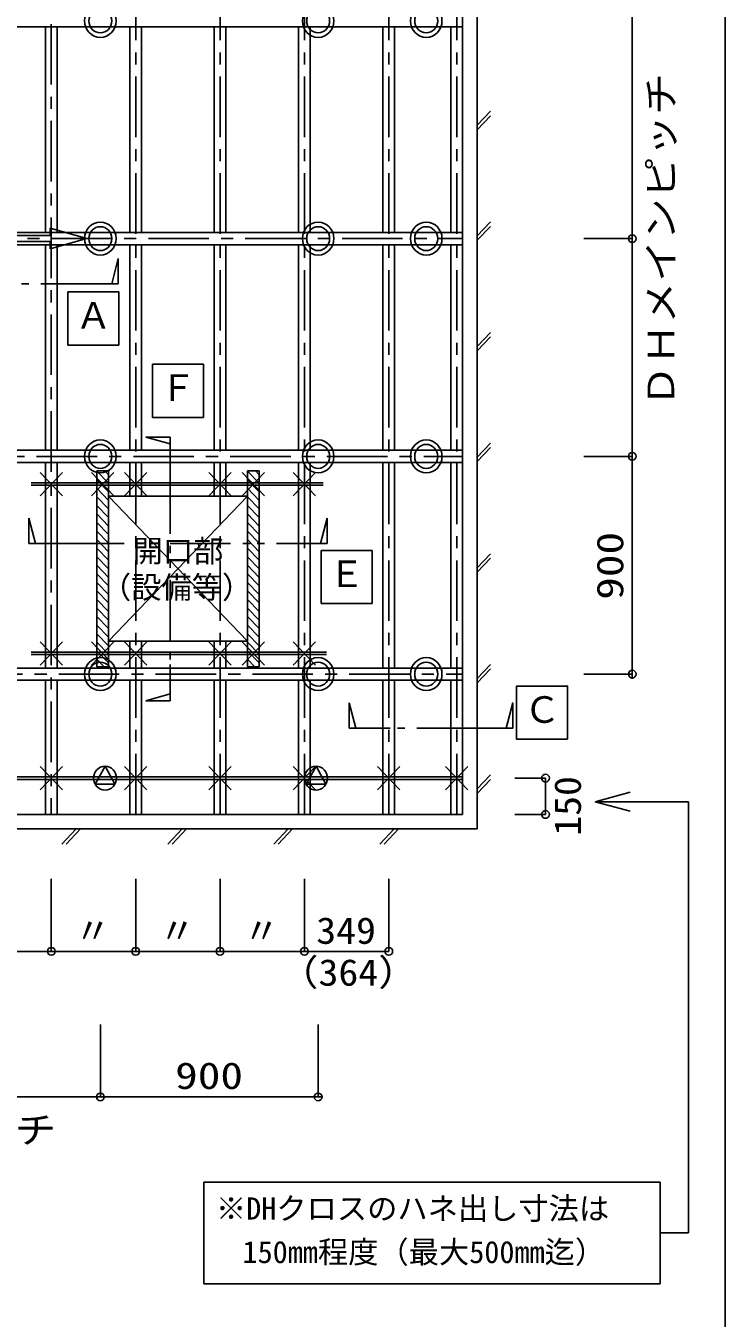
# Model space of a CAD drawing. Units: millimetres on the paper. Extents: x -204 to 206, y -141 to 144.
# Drawn here: x -122.5 to -64.7, y -27.1 to 79.7 of the extents above; entities that cross this region are included whole.
import ezdxf
from ezdxf.enums import TextEntityAlignment as Align

# ---------------------------------------------------------------- set-up
doc = ezdxf.new("R2010")
doc.units = ezdxf.units.MM
doc.linetypes.add('CHAIN1', pattern=[8, 5, -1, 1, -1])
doc.linetypes.add('DOUBLE_CHAIN1', pattern=[8.8, 5, -1, 0.6, -0.6, 0.6, -1])
for name, color, linetype in [('0-0_基本', 134, 'Continuous'), ('0-1_軸組', 134, 'Continuous'), ('0-2_インサート', 134, 'Continuous'), ('0-3_文字', 134, 'Continuous'), ('0-4_ブレース', 134, 'Continuous'), ('0-5_仕上', 134, 'Continuous'), ('F-1_レイアウト', 134, 'Continuous')]:
    doc.layers.add(name, color=color, linetype=linetype)
doc.styles.add('ＭＳ ゴシック', font='')
doc.styles.get('ＭＳ ゴシック').set_extended_font_data('MS Gothic')

msp = doc.modelspace()

# ---------------------------------------------------------------- linework, layer by layer
at = {"layer": '0-0_基本', "color": 2, "linetype": 'CHAIN1'}
for p, q in [((-113.421, 107.536), (-113.421, 14.536)), ((-106.448, 107.536), (-106.448, 14.536)), ((-99.475, 107.536), (-99.475, 14.536)), ((-92.502, 107.536), (-92.502, 14.536)), ((-86.889, 107.536), (-86.889, 14.536)), ((-120.394, 103.87), (-120.394, 14.536)), ((-160.368, 62.136), (-86.41, 62.136)), ((-177.609, 44.136), (-86.41, 44.136)), ((-191.771, 26.136), (-86.41, 26.136))]:
    msp.add_line(p, q, dxfattribs=at)
at = {"layer": '0-0_基本'}
for p, q in [((-86.41, 14.536), (-86.41, 107.536)), ((-85.21, 71.515), (-84.102, 72.672)), ((-85.21, 71.142), (-84.102, 72.299)), ((-85.21, 62.369), (-84.102, 63.526)), ((-85.21, 61.996), (-84.102, 63.153)), ((-85.21, 53.223), (-84.102, 54.38)), ((-85.21, 52.851), (-84.102, 54.008)), ((-85.21, 44.078), (-84.102, 45.235)), ((-85.21, 43.705), (-84.102, 44.862)), ((-121.316, 40.884), (-119.471, 42.811)), ((-121.316, 42.811), (-119.471, 40.884)), ((-117.071, 40.884), (-115.226, 42.811)), ((-117.071, 42.811), (-115.226, 40.884)), ((-114.343, 40.884), (-112.498, 42.811)), ((-114.343, 42.811), (-112.498, 40.884)), ((-107.37, 40.884), (-105.525, 42.811)), ((-107.37, 42.811), (-105.525, 40.884)), ((-104.619, 40.884), (-102.774, 42.811)), ((-104.619, 42.811), (-102.774, 40.884)), ((-100.397, 40.884), (-98.552, 42.811)), ((-100.397, 42.811), (-98.552, 40.884)), ((-122.048, 41.948), (-97.914, 41.948)), ((-122.048, 41.748), (-97.914, 41.748)), ((-85.21, 34.932), (-84.102, 36.089)), ((-85.21, 34.559), (-84.102, 35.716)), ((-122.048, 27.948), (-97.637, 27.948)), ((-121.316, 26.884), (-119.471, 28.811)), ((-121.316, 28.811), (-119.471, 26.884)), ((-117.071, 26.884), (-115.226, 28.811)), ((-117.071, 28.811), (-115.226, 26.884)), ((-114.343, 26.884), (-112.498, 28.811)), ((-114.343, 28.811), (-112.498, 26.884)), ((-107.37, 26.884), (-105.525, 28.811)), ((-107.37, 28.811), (-105.525, 26.884)), ((-104.619, 26.884), (-102.774, 28.811)), ((-104.619, 28.811), (-102.774, 26.884)), ((-100.397, 26.884), (-98.552, 28.811)), ((-100.397, 28.811), (-98.552, 26.884)), ((-122.048, 27.748), (-97.637, 27.748)), ((-85.21, 25.786), (-84.102, 26.943)), ((-85.21, 25.414), (-84.102, 26.571)), ((-121.316, 16.572), (-119.471, 18.499)), ((-121.316, 18.499), (-119.471, 16.572)), ((-114.343, 16.572), (-112.498, 18.499)), ((-114.343, 18.499), (-112.498, 16.572)), ((-107.37, 16.572), (-105.525, 18.499)), ((-107.37, 18.499), (-105.525, 16.572)), ((-100.397, 16.572), (-98.552, 18.499)), ((-100.397, 18.499), (-98.552, 16.572)), ((-93.424, 16.572), (-91.579, 18.499)), ((-93.424, 18.499), (-91.579, 16.572)), ((-87.812, 16.572), (-85.966, 18.499)), ((-87.812, 18.499), (-85.966, 16.572)), ((-191.771, 17.636), (-86.41, 17.636)), ((-191.771, 17.436), (-86.41, 17.436)), ((-85.21, 16.641), (-84.102, 17.798)), ((-85.21, 16.268), (-84.102, 17.425)), ((-191.771, 14.536), (-86.41, 14.536)), ((-85.26, 13.336), (-191.771, 13.336)), ((-119.528, 12.084), (-118.33, 13.336)), ((-119.171, 12.084), (-117.973, 13.336)), ((-110.768, 12.084), (-109.57, 13.336)), ((-110.411, 12.084), (-109.213, 13.336)), ((-102.008, 12.084), (-100.81, 13.336)), ((-101.651, 12.084), (-100.453, 13.336)), ((-93.248, 12.084), (-92.05, 13.336)), ((-92.891, 12.084), (-91.693, 13.336))]:
    msp.add_line(p, q, dxfattribs=at)
msp.add_lwpolyline([(-85.21, 107.536), (-85.21, 13.336), (-86.41, 13.336)], dxfattribs=at)
at = {"layer": '0-1_軸組'}
for p, q in [((-86.41, 79.636), (-143.606, 79.636)), ((-120.873, 79.636), (-120.873, 62.636)), ((-119.915, 79.636), (-119.915, 62.636)), ((-113.9, 79.636), (-113.9, 62.636)), ((-112.942, 79.636), (-112.942, 62.636)), ((-106.927, 79.636), (-106.927, 62.636)), ((-105.969, 79.636), (-105.969, 62.636)), ((-99.954, 79.636), (-99.954, 62.636)), ((-98.996, 79.636), (-98.996, 62.636)), ((-92.981, 79.636), (-92.981, 62.636)), ((-92.023, 79.636), (-92.023, 62.636)), ((-87.368, 79.636), (-87.368, 62.636)), ((-86.41, 79.636), (-86.41, 62.636)), ((-86.41, 62.636), (-159.89, 62.636)), ((-86.41, 61.636), (-160.847, 61.636)), ((-120.873, 61.636), (-120.873, 44.636)), ((-119.915, 61.636), (-119.915, 44.636)), ((-113.9, 61.636), (-113.9, 44.636)), ((-112.942, 61.636), (-112.942, 44.636)), ((-106.927, 61.636), (-106.927, 44.636)), ((-105.969, 61.636), (-105.969, 44.636)), ((-99.954, 61.636), (-99.954, 44.636)), ((-98.996, 61.636), (-98.996, 44.636)), ((-92.981, 61.636), (-92.981, 44.636)), ((-92.023, 61.636), (-92.023, 44.636)), ((-87.368, 61.636), (-87.368, 44.636)), ((-86.41, 61.636), (-86.41, 44.636)), ((-86.41, 44.636), (-177.13, 44.636)), ((-86.41, 43.636), (-178.088, 43.636)), ((-120.873, 43.636), (-120.873, 26.636)), ((-119.915, 43.636), (-119.915, 26.636)), ((-116.627, 42.915), (-115.669, 41.915)), ((-115.969, 42.936), (-115.669, 42.622)), ((-113.9, 43.636), (-113.9, 40.848)), ((-112.942, 43.636), (-112.942, 40.848)), ((-106.927, 43.636), (-106.927, 40.848)), ((-105.969, 43.636), (-105.969, 40.848)), ((-104.176, 42.915), (-103.218, 41.915)), ((-103.518, 42.936), (-103.218, 42.622)), ((-99.954, 43.636), (-99.954, 26.636)), ((-98.996, 43.636), (-98.996, 26.636)), ((-92.981, 43.636), (-92.981, 26.636)), ((-92.023, 43.636), (-92.023, 26.636)), ((-87.368, 43.636), (-87.368, 26.636)), ((-86.41, 43.636), (-86.41, 26.636)), ((-116.627, 42.208), (-115.669, 41.208)), ((-104.176, 42.208), (-103.218, 41.208)), ((-116.627, 41.501), (-115.669, 40.501)), ((-116.627, 40.794), (-115.669, 39.794)), ((-113.9, 40.848), (-112.942, 40.848)), ((-106.927, 40.848), (-105.969, 40.848)), ((-104.176, 41.501), (-103.218, 40.501)), ((-104.176, 40.794), (-103.218, 39.794)), ((-116.627, 40.087), (-115.669, 39.087)), ((-104.176, 40.087), (-103.218, 39.087)), ((-116.627, 39.38), (-115.669, 38.38)), ((-116.627, 38.673), (-115.669, 37.673)), ((-104.176, 39.38), (-103.218, 38.38)), ((-104.176, 38.673), (-103.218, 37.673)), ((-116.627, 37.965), (-115.669, 36.965)), ((-104.176, 37.965), (-103.218, 36.965)), ((-116.627, 37.258), (-115.669, 36.258)), ((-116.627, 36.551), (-115.669, 35.551)), ((-104.176, 37.258), (-103.218, 36.258)), ((-104.176, 36.551), (-103.218, 35.551)), ((-116.627, 35.844), (-115.669, 34.844)), ((-104.176, 35.844), (-103.218, 34.844)), ((-116.627, 35.137), (-115.669, 34.137)), ((-116.627, 34.43), (-115.669, 33.43)), ((-104.176, 35.137), (-103.218, 34.137)), ((-104.176, 34.43), (-103.218, 33.43)), ((-116.627, 33.723), (-115.669, 32.723)), ((-104.176, 33.723), (-103.218, 32.723)), ((-116.627, 33.016), (-115.669, 32.016)), ((-116.627, 32.309), (-115.669, 31.309)), ((-104.176, 33.016), (-103.218, 32.016)), ((-104.176, 32.309), (-103.218, 31.309)), ((-116.627, 31.601), (-115.669, 30.601)), ((-104.176, 31.601), (-103.218, 30.601)), ((-116.627, 30.894), (-115.669, 29.894)), ((-116.627, 30.187), (-115.669, 29.187)), ((-104.176, 30.894), (-103.218, 29.894)), ((-104.176, 30.187), (-103.218, 29.187)), ((-116.627, 29.48), (-115.669, 28.48)), ((-113.9, 28.848), (-113.9, 26.636)), ((-113.9, 28.848), (-112.942, 28.848)), ((-112.942, 28.848), (-112.942, 26.636)), ((-106.927, 28.848), (-106.927, 26.636)), ((-106.927, 28.848), (-105.969, 28.848)), ((-105.969, 28.848), (-105.969, 26.636)), ((-104.176, 29.48), (-103.218, 28.48)), ((-116.627, 28.773), (-115.669, 27.773)), ((-116.627, 28.066), (-115.669, 27.066)), ((-104.176, 28.773), (-103.218, 27.773)), ((-104.176, 28.066), (-103.218, 27.066)), ((-116.627, 27.359), (-116.03, 26.736)), ((-115.669, 26.736), (-116.627, 26.736)), ((-104.176, 27.359), (-103.578, 26.736)), ((-103.218, 26.736), (-104.176, 26.736)), ((-86.41, 26.636), (-191.771, 26.636)), ((-86.41, 25.636), (-191.771, 25.636)), ((-120.873, 25.636), (-120.873, 14.536)), ((-119.915, 25.636), (-119.915, 14.536)), ((-113.9, 25.636), (-113.9, 14.536)), ((-112.942, 25.636), (-112.942, 14.536)), ((-106.927, 25.636), (-106.927, 14.536)), ((-105.969, 25.636), (-105.969, 14.536)), ((-99.954, 25.636), (-99.954, 14.536)), ((-98.996, 25.636), (-98.996, 14.536)), ((-92.981, 25.636), (-92.981, 14.536)), ((-92.023, 25.636), (-92.023, 14.536)), ((-87.368, 25.636), (-87.368, 14.536)), ((-86.41, 25.636), (-86.41, 14.536))]:
    msp.add_line(p, q, dxfattribs=at)
for points in [[(-116.627, 26.736), (-116.627, 42.936), (-115.669, 42.936), (-115.669, 26.736)], [(-104.176, 26.736), (-104.176, 42.936), (-103.218, 42.936), (-103.218, 26.736)]]:
    msp.add_lwpolyline(points, dxfattribs=at)
at = {"layer": '0-2_インサート'}
for p, q in [((-115.949, 18.524), (-116.77, 17.041)), ((-115.129, 17.041), (-115.949, 18.524)), ((-98.517, 18.524), (-99.337, 17.041)), ((-97.697, 17.041), (-98.517, 18.524)), ((-116.77, 17.041), (-115.129, 17.041)), ((-99.337, 17.041), (-97.697, 17.041))]:
    msp.add_line(p, q, dxfattribs=at)
for centre, major_axis in [((-116.34, 80.136), (0, 1.362)), ((-98.34, 80.136), (0, 1.362)), ((-89.41, 80.136), (0, 1.362)), ((-116.34, 80.136), (0, 0.989)), ((-98.34, 80.136), (0, 0.989)), ((-89.41, 80.136), (0, 0.989)), ((-116.34, 62.136), (0, 1.362)), ((-116.34, 62.136), (0, 0.989)), ((-98.34, 62.136), (0, 1.362)), ((-98.34, 62.136), (0, 0.989)), ((-89.41, 62.136), (0, 1.362)), ((-89.41, 62.136), (0, 0.989)), ((-116.34, 44.136), (0, 1.362)), ((-116.34, 44.136), (0, 0.989)), ((-98.34, 44.136), (0, 1.362)), ((-98.34, 44.136), (0, 0.989)), ((-89.41, 44.136), (0, 1.362)), ((-89.41, 44.136), (0, 0.989)), ((-116.34, 26.136), (0, 1.362)), ((-116.34, 26.136), (0, 0.989)), ((-98.34, 26.136), (0, 1.362)), ((-98.34, 26.136), (0, 0.989)), ((-89.41, 26.136), (0, 1.362)), ((-89.41, 26.136), (0, 0.989)), ((-115.949, 17.536), (0, 0.989)), ((-98.517, 17.536), (0, 0.989))]:
    msp.add_ellipse(centre, major_axis=major_axis, ratio=0.95783, dxfattribs=at)
at = {"layer": '0-3_文字'}
for p, q in [((-72.384, 98.536), (-72.384, 25.736)), ((-72.384, 62.136), (-76.384, 62.136)), ((-114.855, 60.496), (-115.392, 58.404)), ((-114.855, 58.404), (-114.855, 60.496)), ((-120.86, 58.404), (-114.855, 58.404)), ((-119.014, 57.731), (-114.8, 57.731)), ((-119.014, 53.331), (-119.014, 57.731)), ((-114.8, 57.731), (-114.8, 53.331)), ((-114.8, 53.331), (-119.014, 53.331)), ((-112.041, 51.76), (-107.827, 51.76)), ((-112.041, 47.36), (-112.041, 51.76)), ((-107.827, 51.76), (-107.827, 47.36)), ((-107.827, 47.36), (-112.041, 47.36)), ((-112.584, 45.734), (-110.58, 45.174)), ((-110.58, 45.734), (-112.584, 45.734)), ((-110.58, 45.734), (-110.58, 42.734)), ((-72.384, 44.136), (-76.384, 44.136)), ((-122.245, 39.035), (-121.708, 36.942)), ((-122.245, 36.942), (-122.245, 39.035)), ((-97.6, 39.035), (-98.137, 36.942)), ((-97.6, 36.942), (-97.6, 39.035)), ((-122.245, 36.942), (-119.371, 36.942)), ((-97.6, 36.942), (-100.474, 36.942)), ((-98.095, 36.366), (-93.881, 36.366)), ((-98.095, 31.966), (-98.095, 36.366)), ((-93.881, 36.366), (-93.881, 31.966)), ((-93.881, 31.966), (-98.095, 31.966)), ((-110.58, 23.937), (-110.58, 26.937)), ((-72.384, 26.136), (-76.384, 26.136)), ((-112.584, 23.937), (-110.58, 24.497)), ((-110.58, 23.937), (-112.584, 23.937)), ((-95.767, 23.756), (-95.23, 21.664)), ((-95.767, 21.664), (-95.767, 23.756)), ((-92.894, 21.664), (-95.767, 21.664)), ((-82.257, 21.664), (-85.131, 21.664)), ((-79.55, 17.536), (-82.088, 17.536)), ((-79.55, 17.536), (-82.088, 17.536)), ((-79.55, 17.536), (-79.55, 14.536)), ((-79.55, 17.536), (-79.55, 14.536)), ((-75.454, 15.591), (-72.556, 16.368)), ((-75.454, 15.591), (-67.739, 15.591)), ((-75.454, 15.591), (-72.556, 14.815)), ((-67.739, 15.591), (-67.739, -20.053)), ((-79.55, 14.536), (-82.088, 14.536)), ((-79.55, 14.536), (-82.088, 14.536)), ((-120.394, 3.218), (-120.394, 9.218)), ((-113.421, 3.218), (-113.421, 9.218)), ((-106.448, 3.218), (-106.448, 9.218)), ((-99.475, 3.218), (-99.475, 9.218)), ((-92.502, 3.218), (-92.502, 9.218)), ((-190.124, 3.218), (-92.502, 3.218)), ((-116.34, -8.816), (-116.34, -2.816)), ((-98.34, -8.816), (-98.34, -2.816)), ((-188.94, -8.816), (-97.94, -8.816)), ((-107.788, -15.853), (-107.788, -24.253)), ((-107.788, -15.853), (-70.086, -15.853)), ((-107.788, -15.853), (-107.788, -24.253)), ((-107.788, -15.853), (-70.086, -15.853)), ((-67.739, -20.053), (-70.086, -20.053)), ((-67.739, -20.053), (-70.086, -20.053)), ((-107.788, -24.253), (-70.086, -24.253)), ((-107.788, -24.253), (-70.086, -24.253))]:
    msp.add_line(p, q, dxfattribs=at)
at = {"layer": '0-3_文字', "color": 2, "linetype": 'DOUBLE_CHAIN1'}
for p, q in [((-147.649, 58.404), (-120.86, 58.404)), ((-110.58, 42.734), (-110.58, 26.937)), ((-119.371, 36.942), (-100.474, 36.942)), ((-85.181, 21.664), (-92.894, 21.664))]:
    msp.add_line(p, q, dxfattribs=at)
at = {"layer": '0-3_文字'}
msp.add_lwpolyline([(-77.722, 20.748), (-81.937, 20.748), (-81.937, 25.148), (-77.722, 25.148)], close=True, dxfattribs=at)
for points in [[(-82.257, 21.664), (-82.257, 23.756), (-82.794, 21.664)], [(-70.086, -15.853), (-70.086, -20.053), (-70.086, -24.253)], [(-70.086, -15.853), (-70.086, -20.053), (-70.086, -24.253)]]:
    msp.add_lwpolyline(points, dxfattribs=at)
for centre in [(-72.384, 62.136), (-72.384, 44.136), (-72.384, 26.136), (-79.55, 17.536), (-79.55, 17.536), (-79.55, 14.536), (-79.55, 14.536), (-120.394, 3.218), (-113.421, 3.218), (-106.448, 3.218), (-99.475, 3.218), (-92.502, 3.218), (-116.34, -8.816), (-98.34, -8.816)]:
    msp.add_circle(centre, 0.319, dxfattribs=at)
at = {"layer": '0-4_ブレース'}
for p, q in [((-120.498, 62.386), (-132.84, 62.386)), ((-117.445, 62.136), (-120.498, 61.281)), ((-120.498, 61.886), (-132.84, 61.886)), ((-120.498, 61.281), (-120.498, 61.886))]:
    msp.add_line(p, q, dxfattribs=at)
msp.add_lwpolyline([(-117.445, 62.136), (-120.498, 62.99), (-120.498, 62.386)], dxfattribs=at)
at = {"layer": '0-5_仕上'}
for p, q in [((-115.669, 28.848), (-104.176, 40.848)), ((-115.669, 40.848), (-104.176, 28.848))]:
    msp.add_line(p, q, dxfattribs=at)
msp.add_lwpolyline([(-115.669, 40.848), (-104.176, 40.848), (-104.176, 28.848), (-115.669, 28.848)], close=True, dxfattribs=at)
at = {"layer": 'F-1_レイアウト'}
msp.add_line((-64.705, -122.575), (-64.705, 144.425), dxfattribs=at)

# ---------------------------------------------------------------- texts
at = {"layer": '0-3_文字', "style": 'ＭＳ ゴシック'}
for s, width, p in [('ＤＨメインピッチ', 1.15, (-68.253, 48.221)), ('900', 1.25, (-72.466, 32.283)), ('150', 1.1, (-75.967, 12.771))]:
    msp.add_text(s, height=2.199, rotation=90, dxfattribs=dict(at, width=width)).set_placement(p, align=Align.BOTTOM_LEFT)
for s, height, p in [('Ａ', 2.199, (-118.407, 54.031)), ('Ｆ', 2.199, (-111.434, 48.06)), ('開口部', 1.833, (-113.672, 34.848)), ('Ｅ', 2.199, (-97.488, 32.666)), ('（設備等）', 1.833, (-116.286, 31.848)), ('Ｃ', 2.199, (-81.329, 21.448)), ('〃', 2.199, (-118.472, 3.18)), ('〃', 2.199, (-111.499, 3.18)), ('〃', 2.199, (-104.526, 3.18)), ('※DHクロスのハネ出し寸法は', 1.833, (-106.788, -19.503)), ('※DHクロスのハネ出し寸法は', 1.833, (-106.788, -19.503)), ('150mm程度（最大500mm迄）', 1.833, (-104.59, -23.103)), ('150mm程度（最大500mm迄）', 1.833, (-104.59, -23.103))]:
    msp.add_text(s, height=height, dxfattribs=at).set_placement(p, align=Align.BOTTOM_LEFT)
for s, width, p in [('349', 1.1, (-98.498, 3.18)), ('（364）', 1.1, (-101.611, -0.28)), ('900', 1.25, (-110.159, -8.816)), ('インサート（吊ボルト）ピッチ', 1.15, (-168.258, -13.302))]:
    msp.add_text(s, height=2.199, dxfattribs=dict(at, width=width)).set_placement(p, align=Align.BOTTOM_LEFT)

doc.saveas('drawing.dxf')
